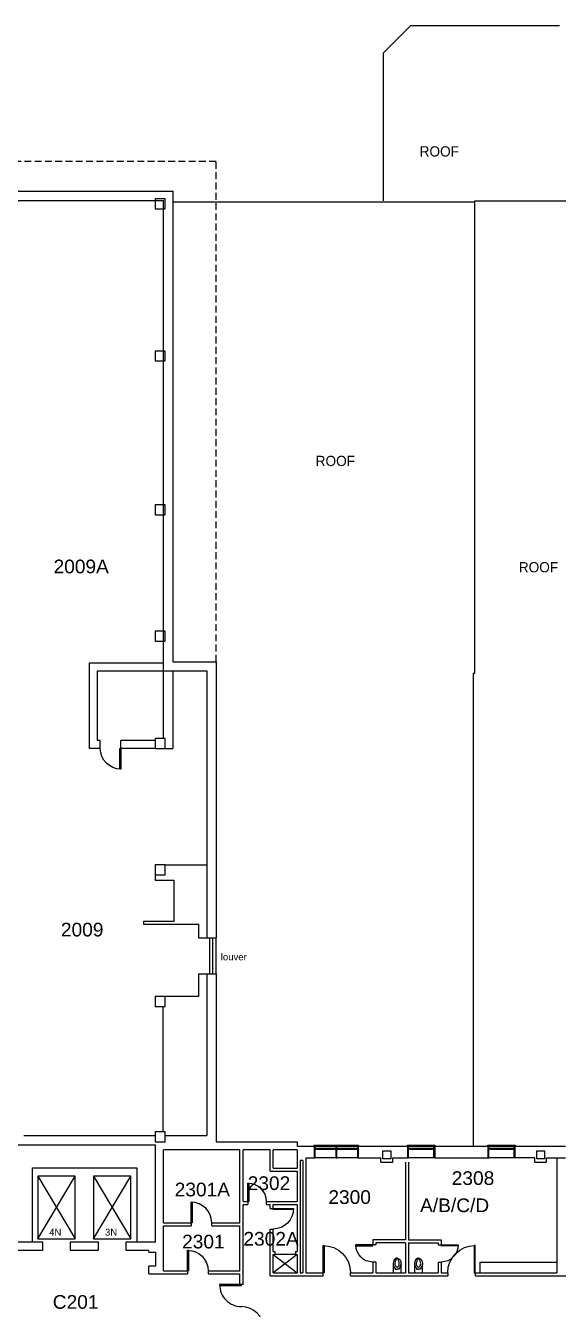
# Model space of a CAD drawing. Header units: inches. Extents: x -1132 to 7533, y -2240 to 4304.
# Drawn here: x 2963 to 3897, y 2053 to 4304 of the extents above; entities that cross this region are included whole.
import ezdxf

# ---------------------------------------------------------------- set-up
doc = ezdxf.new("R2010")
doc.units = ezdxf.units.IN
doc.header["$LTSCALE"] = 96
doc.header["$MEASUREMENT"] = 0
doc.linetypes.add('DASHED4', pattern=[0.1875, 0.125, -0.0625])
doc.layers.get('0').update_dxf_attribs({"linetype": 'CONTINUOUS'})
doc.layers.get('DEFPOINTS').update_dxf_attribs({"color": 31, "linetype": 'CONTINUOUS'})
for name, color, linetype in [('A-ANNO-ROOM', 4, 'CONTINUOUS'), ('A-ANNO-TEXT', 4, 'CONTINUOUS'), ('A-COLS', 5, 'CONTINUOUS'), ('A-DOOR', 2, 'CONTINUOUS'), ('A-FLOR-CASE', 3, 'CONTINUOUS'), ('A-FLOR-EVTR', 1, 'CONTINUOUS'), ('A-FLOR-PFIX', 2, 'CONTINUOUS'), ('A-GLAZ', 2, 'CONTINUOUS'), ('A-GLAZ-SILL', 1, 'CONTINUOUS'), ('A-ROOF-LEVL-MED', 3, 'CONTINUOUS'), ('A-ROOF-LEVL-THIN', 1, 'CONTINUOUS'), ('A-WALL-ABOVE', 8, 'DASHED4'), ('A-WALL-FULL', 6, 'CONTINUOUS')]:
    doc.layers.add(name, color=color, linetype=linetype)
doc.styles.add('ARIAL', font='arial.ttf')

# ---------------------------------------------------------------- blocks, each defined once
blk = doc.blocks.new('P2477016')
for p, q in [((-2.5, -21.1), (-2.5, -21.1)), ((-3.6, -23.8), (-3.6, -23.8))]:
    blk.add_line(p, q)
blk.add_lwpolyline([(7, -14.9), (7, 0), (-7, 0), (-7, -14.9)])
for points in [[(0, -25.8, -0.143932), (-2.5, -25, -0.107177), (-4.9, -22.6, -0.077997), (-6.4, -19.2, -0.065232), (-7, -14.9)], [(-6.9, -16.2, -0.074934), (-6.3, -12.6, -0.085426), (-4.9, -9.7, -0.066386), (-3.5, -8.3), (-3.5, -6.7), (0, -6.7)], [(4, -23.7, -0.562484), (3.2, -23.5), (2.4, -21.3, -0.238976), (2.5, -20.9, 0.08035), (3.4, -19, 0.074934), (3.8, -16.2, 0.074934), (3.4, -13.4, 0.085426), (2.4, -11.5, 0.066386), (1.6, -10.6, 0.330534), (-1.7, -10.6, 0.066386), (-2.5, -11.5, 0.085426), (-3.5, -13.4, 0.074934), (-3.9, -16.2, 0.074934), (-3.5, -19, 0.08035), (-2.6, -20.9, -0.238976), (-2.5, -21.3), (-3.3, -23.5, -0.549653), (-4.1, -23.7)], [(6.9, -16.2, 0.074934), (6.3, -12.6, 0.085426), (4.9, -9.7, 0.066386), (3.5, -8.3), (3.5, -6.7), (0, -6.7)], [(0, -25.8, 0.143932), (2.5, -25, 0.107177), (4.9, -22.6, 0.077997), (6.4, -19.2, 0.065232), (7, -14.9)], [(-3, -22.7, 0.063273), (-1.7, -23.8, 0.143932), (0, -24.2)], [(0, -24.2, 0.143932), (1.7, -23.8, 0.059203), (2.9, -22.8)]]:
    blk.add_lwpolyline(points, format="xyb")
blk = doc.blocks.new('*U20')
for p, q in [((0, 0), (0, 0)), ((-36, 0), (-36, 0))]:
    blk.add_line(p, q)
blk.add_lwpolyline([(0, 0), (0, 36), (-1.75, 36), (-1.75, 0)], close=True)
blk.add_arc((0, 0), 36, 90, 180)
blk = doc.blocks.new('*U21')
for p, q in [((0, 0), (0, 0)), ((36, 0), (36, 0))]:
    blk.add_line(p, q)
blk.add_lwpolyline([(0, 0), (0, 36), (1.75, 36), (1.75, 0)], close=True)
blk.add_arc((0, 0), 36, 0, 90)
blk = doc.blocks.new('*U22')
for p, q in [((0, 0), (0, 0)), ((30, 0), (30, 0))]:
    blk.add_line(p, q)
blk.add_lwpolyline([(0, 0), (0, -30), (1.75, -30), (1.75, 0)], close=True)
blk.add_arc((0, 0), 30, 270, 0)
blk = doc.blocks.new('*U23')
for p, q in [((0, 0), (0, 0)), ((30, 0), (30, 0))]:
    blk.add_line(p, q)
blk.add_lwpolyline([(0, 0), (0, 30), (1.75, 30), (1.75, 0)], close=True)
blk.add_arc((0, 0), 30, 0, 90)
blk = doc.blocks.new('*U24')
for p, q in [((0, 0), (0, 0)), ((-48, 0), (-48, 0))]:
    blk.add_line(p, q)
blk.add_lwpolyline([(0, 0), (0, 48), (-1.75, 48), (-1.75, 0)], close=True)
blk.add_arc((0, 0), 48, 90, 180)
blk = doc.blocks.new('*U25')
for p, q in [((0, 0), (0, 0)), ((48, 0), (48, 0))]:
    blk.add_line(p, q)
blk.add_lwpolyline([(0, 0), (0, 48), (1.75, 48), (1.75, 0)], close=True)
blk.add_arc((0, 0), 48, 0, 90)
blk = doc.blocks.new('*U50')
for p, q in [((0, 0), (0, 0)), ((36, 0), (36, 0))]:
    blk.add_line(p, q)
blk.add_lwpolyline([(0, 0), (0, -36), (1.75, -36), (1.75, 0)], close=True)
blk.add_arc((0, 0), 36, 270, 0)
blk = doc.blocks.new('*U54')
for p, q in [((0, 0), (0, 0)), ((-32, 0), (-32, 0))]:
    blk.add_line(p, q)
blk.add_lwpolyline([(0, 0), (0, 32), (-1.75, 32), (-1.75, 0)], close=True)
blk.add_arc((0, 0), 32, 90, 180)
blk = doc.blocks.new('*U38')
for p, q in [((0, 0), (0, 0)), ((40, 0), (40, 0))]:
    blk.add_line(p, q)
blk.add_lwpolyline([(0, 0), (0, -40), (1.75, -40), (1.75, 0)], close=True)
blk.add_arc((0, 0), 40, 270, 0)

msp = doc.modelspace()

# ---------------------------------------------------------------- linework, layer by layer
at = {"layer": 'A-COLS'}
for points in [[(3189.6, 3982.4), (3207.1, 3982.4), (3207.1, 3999.9), (3189.6, 3999.9)], [(3189.6, 3715.9), (3207.1, 3715.9), (3207.1, 3733.4), (3189.6, 3733.4)], [(3189.6, 3446.4), (3207.1, 3446.4), (3207.1, 3463.9), (3189.6, 3463.9)], [(3189.6, 3224.9), (3207.1, 3224.9), (3207.1, 3242.4), (3189.6, 3242.4)], [(3189.6, 3036.4), (3207.1, 3036.4), (3207.1, 3053.9), (3189.6, 3053.9)], [(3189.6, 2814.9), (3207.1, 2814.9), (3207.1, 2832.4), (3189.6, 2832.4)], [(3189.6, 2584.4), (3207.1, 2584.4), (3207.1, 2601.9), (3189.6, 2601.9)], [(3189.6, 2346.9), (3207.1, 2346.9), (3207.1, 2364.4), (3189.6, 2364.4)]]:
    msp.add_lwpolyline(points, close=True, dxfattribs=at)
at = {"layer": 'A-FLOR-CASE'}
for p, q in [((3759.5, 2117.4), (3759.5, 2135.9)), ((3759.5, 2135.9), (3894, 2135.9))]:
    msp.add_line(p, q, dxfattribs=at)
at = {"layer": 'A-FLOR-EVTR'}
for p, q in [((2983.8, 2177.1), (3049.3, 2287.1)), ((2983.8, 2287.1), (3049.3, 2177.1)), ((3081.8, 2177.1), (3147.3, 2287.1)), ((3081.8, 2287.1), (3147.3, 2177.1)), ((3438.8, 2149.4), (3396.5, 2117.4)), ((3396.5, 2149.4), (3438.8, 2117.4)), ((3435.8, 2149.4), (3399.5, 2149.4))]:
    msp.add_line(p, q, dxfattribs=at)
for points in [[(3049.3, 2287.1), (2983.8, 2287.1), (2983.8, 2177.1), (3049.3, 2177.1)], [(3147.3, 2287.1), (3081.8, 2287.1), (3081.8, 2177.1), (3147.3, 2177.1)]]:
    msp.add_lwpolyline(points, close=True, dxfattribs=at)
at = {"layer": 'A-GLAZ'}
for p, q in [((3291.1, 2641.4), (3291.1, 2704.4)), ((3468.5, 2339.2), (3468.5, 2341.2)), ((3468.5, 2341.2), (3546.5, 2341.2)), ((3546.5, 2341.2), (3546.5, 2339.2)), ((3632.1, 2341.2), (3680.1, 2341.2)), ((3632.1, 2339.2), (3632.1, 2341.2)), ((3680.1, 2341.2), (3680.1, 2339.2)), ((3773.1, 2341.2), (3821.1, 2341.2)), ((3773.1, 2339.2), (3773.1, 2341.2)), ((3821.1, 2341.2), (3821.1, 2339.2)), ((3470.5, 2339.2), (3506.5, 2339.2)), ((3470.5, 2336.2), (3506.5, 2336.2)), ((3470.5, 2334.2), (3506.5, 2334.2)), ((3472.5, 2335.2), (3504.5, 2335.2)), ((3508.5, 2339.2), (3544.5, 2339.2)), ((3508.5, 2336.2), (3544.5, 2336.2)), ((3508.5, 2334.2), (3544.5, 2334.2)), ((3510.5, 2335.2), (3542.5, 2335.2)), ((3634.1, 2339.2), (3678.1, 2339.2)), ((3636.1, 2336.2), (3676.1, 2336.2)), ((3636.1, 2335.2), (3676.1, 2335.2)), ((3636.1, 2334.2), (3676.1, 2334.2)), ((3775.1, 2339.2), (3819.1, 2339.2)), ((3777.1, 2336.2), (3817.1, 2336.2)), ((3777.1, 2335.2), (3817.1, 2335.2)), ((3777.1, 2334.2), (3817.1, 2334.2))]:
    msp.add_line(p, q, dxfattribs=at)
at = {"layer": 'A-GLAZ-SILL'}
for p, q in [((3285.6, 2641.4), (3285.6, 2704.4)), ((3296.6, 2641.4), (3296.6, 2704.4)), ((3506.5, 2319.2), (3470.5, 2319.2)), ((3544.5, 2319.2), (3508.5, 2319.2)), ((3678.1, 2319.2), (3634.1, 2319.2)), ((3819.1, 2319.2), (3775.1, 2319.2))]:
    msp.add_line(p, q, dxfattribs=at)
at = {"layer": 'A-ROOF-LEVL-MED'}
for p, q in [((3220.6, 3994.7), (3749.6, 3994.7)), ((3749.6, 3996.6), (3749.6, 3168.2)), ((3749.6, 3168.2), (3747.6, 3168.2)), ((3747.6, 3168.2), (3747.6, 2339.2))]:
    msp.add_line(p, q, dxfattribs=at)
at = {"layer": 'A-ROOF-LEVL-THIN'}
for p, q in [((3637.7, 4303.7), (3589.6, 4255.6)), ((3898.7, 4303.7), (3637.7, 4303.7)), ((3589.6, 4255.6), (3589.6, 3996.6)), ((3749.6, 3996.6), (4109.6, 3996.6))]:
    msp.add_line(p, q, dxfattribs=at)
at = {"layer": 'A-WALL-ABOVE'}
for p, q in [((3296.6, 4065.9), (2357.6, 4065.9)), ((3296.6, 3188.7), (3296.6, 4065.9))]:
    msp.add_line(p, q, dxfattribs=at)
at = {"layer": 'A-WALL-FULL'}
for p, q in [((2433.6, 4013.4), (3220.6, 4013.4)), ((3220.6, 4013.4), (3220.6, 3188.7)), ((2449.6, 3997.4), (3204.6, 3997.4)), ((3204.6, 3053.9), (3204.6, 3997.4)), ((3074.6, 3036.4), (3074.6, 3186.7)), ((3074.6, 3186.7), (3204.6, 3186.7)), ((3220.6, 3188.7), (3296.6, 3188.7)), ((3296.6, 3188.7), (3296.6, 2704.4)), ((3088.6, 3172.7), (3280.6, 3172.7)), ((3088.6, 3050.4), (3088.6, 3172.7)), ((3220.6, 3172.7), (3220.6, 3036.4)), ((3280.6, 3172.7), (3280.6, 2704.4)), ((3093.6, 3050.4), (3088.6, 3050.4)), ((3093.6, 3036.4), (3093.6, 3050.4)), ((3189.6, 3050.4), (3129.6, 3050.4)), ((3129.6, 3036.4), (3129.6, 3050.4)), ((3093.6, 3036.4), (3074.6, 3036.4)), ((3189.6, 3036.4), (3129.6, 3036.4)), ((3207.1, 3036.4), (3220.6, 3036.4)), ((3189.6, 2814.9), (3189.6, 2805.9)), ((3207.1, 2832.4), (3280.6, 2832.4)), ((3189.6, 2805.9), (3222.4, 2805.9)), ((3222.4, 2805.9), (3222.4, 2733.6)), ((3222.4, 2733.6), (3169.1, 2733.6)), ((3169.1, 2733.6), (3169.1, 2728.9)), ((3169.1, 2728.9), (3265.6, 2728.9)), ((3265.6, 2728.9), (3265.6, 2704.4)), ((3265.6, 2704.4), (3296.6, 2704.4)), ((3265.6, 2641.4), (3265.6, 2601.9)), ((3265.6, 2641.4), (3296.6, 2641.4)), ((3280.6, 2641.4), (3280.6, 2357.9)), ((3296.6, 2641.4), (3296.6, 2347.2)), ((3265.6, 2601.9), (3207.1, 2601.9)), ((3203.4, 2584.4), (3203.4, 2364.4)), ((2764.8, 2341.9), (3190.6, 2341.9)), ((2959.6, 2357.9), (3189.6, 2357.9)), ((3190.6, 2171.1), (3190.6, 2341.9)), ((3207.1, 2357.9), (3280.6, 2357.9)), ((3296.8, 2347.2), (3439, 2347.2)), ((3439, 2347.2), (3439, 2339.2)), ((3204.6, 2205.2), (3204.6, 2333.2)), ((3338.5, 2333.2), (3204.6, 2333.2)), ((3338.5, 2205.2), (3338.5, 2333.2)), ((3343.8, 2242.7), (3343.8, 2333.2)), ((3391.3, 2333.2), (3343.8, 2333.2)), ((3391.3, 2295.7), (3391.3, 2333.2)), ((3438.8, 2333.2), (3396.5, 2333.2)), ((3396.5, 2301), (3396.5, 2333.2)), ((3438.8, 2333.2), (3438.8, 2301)), ((3439, 2339.2), (3470.5, 2339.2)), ((3453.8, 2319.2), (3470.5, 2319.2)), ((3453.8, 2319.2), (3453.8, 2117.4)), ((3468.5, 2339.2), (3468.5, 2319.2)), ((3470.5, 2319.2), (3470.5, 2339.2)), ((3470.5, 2336.2), (3472.5, 2336.2)), ((3470.5, 2334.2), (3470.5, 2336.2)), ((3472.5, 2334.2), (3470.5, 2334.2)), ((3472.5, 2336.2), (3472.5, 2334.2)), ((3504.5, 2334.2), (3504.5, 2336.2)), ((3504.5, 2336.2), (3506.5, 2336.2)), ((3506.5, 2334.2), (3504.5, 2334.2)), ((3508.5, 2339.2), (3506.5, 2339.2)), ((3506.5, 2339.2), (3506.5, 2319.2)), ((3506.5, 2319.2), (3508.5, 2319.2)), ((3508.5, 2319.2), (3508.5, 2339.2)), ((3508.5, 2336.2), (3510.5, 2336.2)), ((3508.5, 2334.2), (3508.5, 2336.2)), ((3510.5, 2334.2), (3508.5, 2334.2)), ((3510.5, 2336.2), (3510.5, 2334.2)), ((3542.5, 2334.2), (3542.5, 2336.2)), ((3542.5, 2336.2), (3544.5, 2336.2)), ((3544.5, 2334.2), (3542.5, 2334.2)), ((3546.5, 2339.2), (3544.5, 2339.2)), ((3544.5, 2339.2), (3544.5, 2319.2)), ((3544.5, 2319.2), (3585.2, 2319.2)), ((3546.5, 2339.2), (3584.7, 2339.2)), ((3546.5, 2319.2), (3546.5, 2339.2)), ((3584.7, 2339.2), (3634.1, 2339.2)), ((3585.2, 2311.7), (3585.2, 2319.2)), ((3606.2, 2319.2), (3634.1, 2319.2)), ((3606.2, 2311.7), (3606.2, 2319.2)), ((3632.1, 2339.2), (3632.1, 2319.2)), ((3634.1, 2319.2), (3634.1, 2339.2)), ((3634.1, 2336.2), (3636.1, 2336.2)), ((3634.1, 2334.2), (3634.1, 2336.2)), ((3636.1, 2334.2), (3634.1, 2334.2)), ((3636.1, 2336.2), (3636.1, 2334.2)), ((3676.1, 2336.2), (3678.1, 2336.2)), ((3676.1, 2334.2), (3676.1, 2336.2)), ((3678.1, 2334.2), (3676.1, 2334.2)), ((3678.1, 2319.2), (3678.1, 2339.2)), ((3678.1, 2339.2), (3775.1, 2339.2)), ((3678.1, 2336.2), (3678.1, 2334.2)), ((3680.1, 2319.2), (3678.1, 2319.2)), ((3680.1, 2339.2), (3680.1, 2319.2)), ((3680.1, 2339.2), (3680.1, 2319.2)), ((3680.1, 2319.2), (3775.1, 2319.2)), ((3773.1, 2339.2), (3773.1, 2319.2)), ((3775.1, 2319.2), (3775.1, 2339.2)), ((3775.1, 2336.2), (3777.1, 2336.2)), ((3775.1, 2334.2), (3775.1, 2336.2)), ((3777.1, 2334.2), (3775.1, 2334.2)), ((3777.1, 2336.2), (3777.1, 2334.2)), ((3817.1, 2336.2), (3819.1, 2336.2)), ((3817.1, 2334.2), (3817.1, 2336.2)), ((3819.1, 2334.2), (3817.1, 2334.2)), ((3819.1, 2319.2), (3819.1, 2339.2)), ((3819.1, 2339.2), (3909.1, 2339.2)), ((3819.1, 2336.2), (3819.1, 2334.2)), ((3855.2, 2319.2), (3819.1, 2319.2)), ((3821.1, 2319.2), (3821.1, 2339.2)), ((3855.2, 2311.7), (3855.2, 2319.2)), ((3876.2, 2319.2), (3909.1, 2319.2)), ((3876.2, 2311.7), (3876.2, 2319.2)), ((3894, 2319.2), (3894, 2117.4)), ((2974.6, 2301.4), (3157.4, 2301.4)), ((2974.6, 2171.1), (2974.6, 2301.4)), ((3157.4, 2301.4), (3157.4, 2171.1)), ((3391.3, 2295.7), (3438.8, 2295.7)), ((3396.5, 2301), (3438.8, 2301)), ((3438.8, 2295.7), (3438.8, 2242.7)), ((3444, 2314.2), (3444, 2117.4)), ((3448.6, 2314.2), (3444, 2314.2)), ((3448.6, 2314.2), (3448.6, 2117.4)), ((3585.2, 2311.7), (3606.2, 2311.7)), ((3628.8, 2311.2), (3628.8, 2175.2)), ((3634, 2311.2), (3634, 2175.2)), ((3855.2, 2311.7), (3876.2, 2311.7)), ((3343.8, 2242.7), (3352.3, 2242.7)), ((3343.8, 2096.7), (3343.8, 2237.4)), ((3343.8, 2237.4), (3352.3, 2237.4)), ((3352.3, 2242.7), (3352.3, 2237.4)), ((3384.3, 2242.7), (3384.3, 2237.4)), ((3384.3, 2242.7), (3438.8, 2242.7)), ((3384.3, 2237.4), (3391.3, 2237.4)), ((3391.3, 2230.2), (3391.3, 2237.4)), ((3391.3, 2230.2), (3396.5, 2230.2)), ((3396.5, 2237.4), (3438.8, 2237.4)), ((3396.5, 2230.2), (3396.5, 2237.4)), ((3438.8, 2237.4), (3438.8, 2154.7)), ((3204.6, 2205.2), (3252.9, 2205.2)), ((3204.6, 2120.9), (3204.6, 2199.9)), ((3204.6, 2199.9), (3252.9, 2199.9)), ((3252.9, 2205.2), (3252.9, 2199.9)), ((3288.9, 2205.2), (3338.5, 2205.2)), ((3288.9, 2199.9), (3288.9, 2205.2)), ((3288.9, 2199.9), (3338.5, 2199.9)), ((3338.5, 2120.9), (3338.5, 2199.9)), ((3391.3, 2112.2), (3391.3, 2194.2)), ((3391.3, 2194.2), (3396.5, 2194.2)), ((3396.5, 2154.7), (3396.5, 2194.2)), ((2992.6, 2171.1), (2938.6, 2171.1)), ((2992.6, 2157.1), (2992.6, 2171.1)), ((3040.6, 2171.1), (3040.6, 2157.1)), ((3090.6, 2171.1), (3040.6, 2171.1)), ((3090.6, 2157.1), (3090.6, 2171.1)), ((3190.6, 2171.1), (3138.6, 2171.1)), ((3138.6, 2171.1), (3138.6, 2157.1)), ((3571.5, 2175.2), (3571.5, 2166.4)), ((3628.8, 2175.2), (3571.5, 2175.2)), ((3576.8, 2166.4), (3571.5, 2166.4)), ((3576.8, 2169.9), (3576.8, 2166.4)), ((3628.8, 2169.9), (3576.8, 2169.9)), ((3628.8, 2169.9), (3628.8, 2117.4)), ((3634, 2175.2), (3691.3, 2175.2)), ((3634, 2169.9), (3634, 2117.4)), ((3634, 2169.9), (3686, 2169.9)), ((3686, 2169.9), (3686, 2166.4)), ((3686, 2166.4), (3691.3, 2166.4)), ((3691.3, 2175.2), (3691.3, 2166.4)), ((2938.6, 2157.1), (2992.6, 2157.1)), ((3040.6, 2157.1), (3090.6, 2157.1)), ((3138.6, 2157.1), (3178.6, 2157.1)), ((3178.6, 2153.4), (3178.6, 2157.1)), ((3178.6, 2153.4), (3190.6, 2153.4)), ((3190.6, 2153.4), (3190.6, 2129.4)), ((3396.5, 2154.7), (3399.5, 2154.7)), ((3396.5, 2117.4), (3396.5, 2149.4)), ((3396.5, 2149.4), (3399.5, 2149.4)), ((3399.5, 2154.7), (3399.5, 2149.4)), ((3435.8, 2154.7), (3438.8, 2154.7)), ((3435.8, 2154.7), (3435.8, 2149.4)), ((3435.8, 2149.4), (3438.8, 2149.4)), ((3438.8, 2149.4), (3438.8, 2117.4)), ((3190.6, 2129.4), (3178.6, 2129.4)), ((3178.6, 2115.7), (3178.6, 2129.4)), ((3178.6, 2115.7), (3246.6, 2115.7)), ((3204.6, 2120.9), (3246.6, 2120.9)), ((3246.6, 2120.9), (3246.6, 2115.7)), ((3282.6, 2120.9), (3338.5, 2120.9)), ((3282.6, 2120.9), (3282.6, 2115.7)), ((3282.6, 2115.7), (3338.5, 2115.7)), ((3338.5, 2096.7), (3338.5, 2115.7)), ((3396.5, 2117.4), (3438.8, 2117.4)), ((3444, 2117.4), (3448.6, 2117.4)), ((3453.8, 2117.4), (3484.3, 2117.4)), ((3484.3, 2112.2), (3484.3, 2117.4)), ((3532.3, 2117.4), (3571.5, 2117.4)), ((3532.3, 2112.2), (3532.3, 2117.4)), ((3571.5, 2136.4), (3571.5, 2117.4)), ((3576.8, 2136.4), (3571.5, 2136.4)), ((3576.8, 2136.4), (3576.8, 2117.4)), ((3576.8, 2117.4), (3628.8, 2117.4)), ((3634, 2117.4), (3686, 2117.4)), ((3686, 2136.4), (3686, 2117.4)), ((3686, 2136.4), (3691.3, 2136.4)), ((3691.3, 2136.4), (3691.3, 2117.4)), ((3691.3, 2117.4), (3702.8, 2117.4)), ((3702.8, 2117.4), (3702.8, 2112.2)), ((3750.8, 2117.4), (3894, 2117.4)), ((3750.8, 2117.4), (3750.8, 2112.2)), ((3343.8, 2096.7), (3338.5, 2096.7)), ((3391.3, 2112.2), (3484.3, 2112.2)), ((3532.3, 2112.2), (3702.8, 2112.2)), ((3750.8, 2112.2), (3996.3, 2112.2))]:
    msp.add_line(p, q, dxfattribs=at)
for points in [[(3588.7, 2331.2), (3602.7, 2331.2), (3602.7, 2317.2), (3588.7, 2317.2)], [(3858.7, 2331.2), (3872.7, 2331.2), (3872.7, 2317.2), (3858.7, 2317.2)]]:
    msp.add_lwpolyline(points, close=True, dxfattribs=at)

# ---------------------------------------------------------------- block references
at = {"layer": 'A-DOOR', "xscale": -1}
for name, p, rotation in [('*U20', (3129.6, 3036.4), 180), ('*U50', (3396.5, 2230.2), 90), ('*U23', (3571.5, 2166.4), 90), ('*U22', (3691.3, 2166.4), 90)]:
    msp.add_blockref(name, p, dxfattribs=dict(at, rotation=rotation))
for name, p in [('*U54', (3352.3, 2242.7)), ('*U24', (3484.3, 2117.4)), ('*U25', (3750.8, 2117.4)), ('*U20', (3246.6, 2120.9))]:
    msp.add_blockref(name, p, dxfattribs=at)
at = {"layer": 'A-DOOR'}
msp.add_blockref('*U21', (3252.9, 2205.2), dxfattribs=at)
at = {"layer": 'A-DOOR', "xscale": 0.9626492176170558, "yscale": 0.9626492176170558, "zscale": 0.9626492176170558}
for p, rotation in [((3341.2, 2096.7), 270), ((3341.2, 2019.7), 90)]:
    msp.add_blockref('*U38', p, dxfattribs=dict(at, rotation=rotation))
at = {"layer": 'A-FLOR-PFIX', "rotation": 180}
for p in [(3613.9, 2117.4), (3651.4, 2117.4)]:
    msp.add_blockref('P2477016', p, dxfattribs=at)

# ---------------------------------------------------------------- texts
at = {"layer": 'A-ANNO-ROOM', "style": 'ARIAL'}
for s, p in [('2009A', (3011.6, 3343.7)), ('2009', (3024.5, 2707.1)), ('2308', (3709.8, 2271.5)), ('2301A', (3224, 2251.5)), ('2302', (3352, 2262.6)), ('2300', (3493.5, 2238.2)), ('A/B/C/D', (3654.3, 2223.8)), ('2301', (3237, 2160.2)), ('2302A', (3344.5, 2165.1)), ('C201', (3010.2, 2054.4))]:
    msp.add_text(s, height=24, dxfattribs=at).set_placement(p)
at = {"layer": 'A-ANNO-TEXT', "style": 'ARIAL', "width": 0.95}
for p in [(3653.5, 4074.3), (3471.2, 3531.7), (3827.4, 3345.4)]:
    msp.add_text('ROOF', height=18, dxfattribs=at).set_placement(p)
at = {"layer": 'A-ANNO-TEXT', "char_height": 12, "width": 38.515, "attachment_point": 5, "style": 'ARIAL'}
for s, insert in [('4N', (3014.5, 2188.6)), ('3N', (3112.5, 2188.6))]:
    msp.add_mtext(s, dxfattribs=dict(at, insert=insert))
at = {"layer": 'DEFPOINTS', "insert": (3304.8, 2677.3), "char_height": 12, "width": 58.644, "attachment_point": 1, "style": 'ARIAL'}
msp.add_mtext('louver', dxfattribs=at)

doc.saveas('drawing.dxf')
